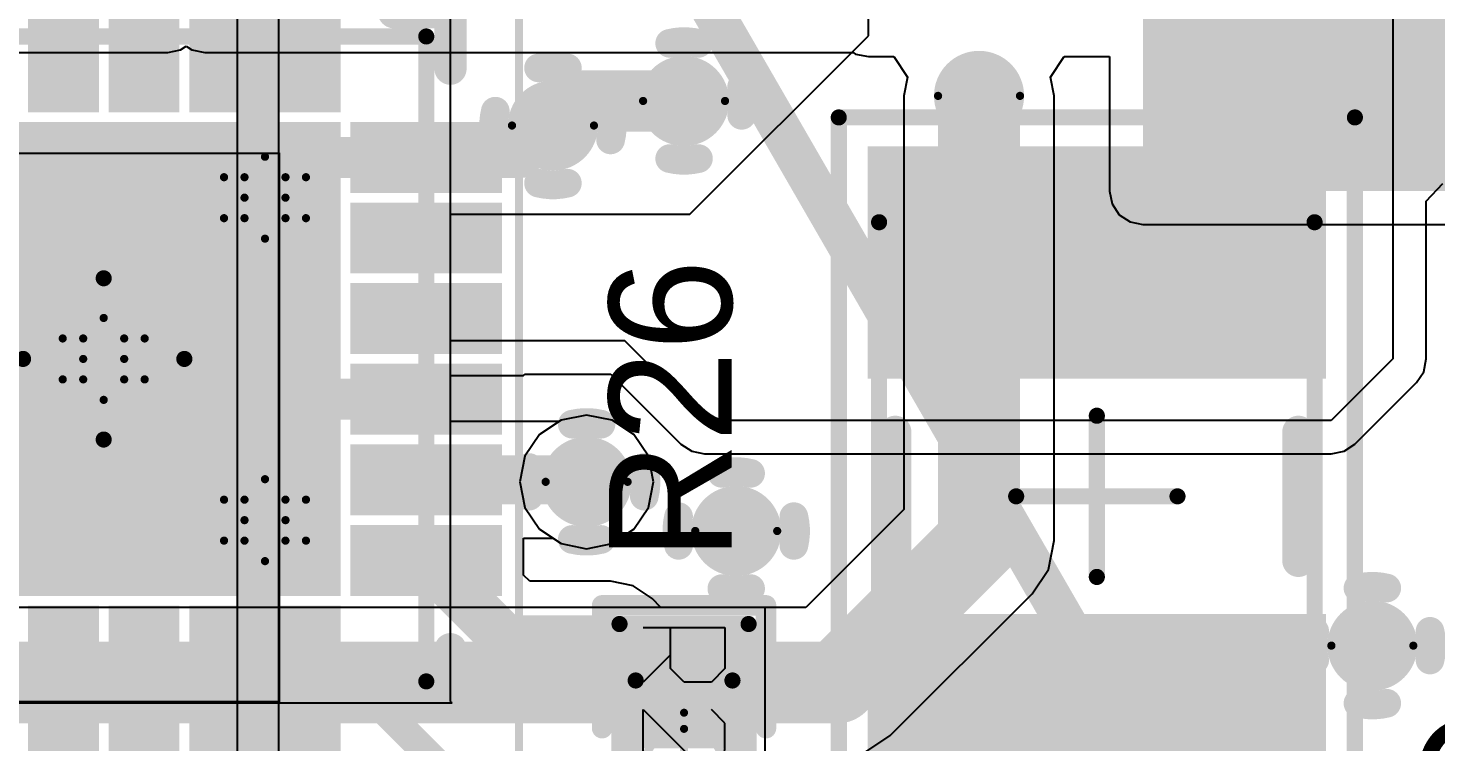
# Model space of a CAD drawing. Header units: millimetres. Extents: x 1.5 to 19.4, y 0 to 11.5.
# Drawn here: x 7.7813 to 8.1249, y 8.2245 to 8.3988 of the extents above; entities that cross this region are included whole.
import ezdxf

# ---------------------------------------------------------------- set-up
doc = ezdxf.new("R2010")
doc.units = ezdxf.units.MM
doc.header["$MEASUREMENT"] = 0
for name, color, linetype in [('BottomLayer', 5, 'Continuous'), ('DrillDrawing', 1, 'Continuous'), ('InternalPlane1', 76, 'Continuous'), ('InternalPlane2', 16, 'Continuous'), ('Mechanical1', 6, 'Continuous'), ('Mechanical13', 56, 'Continuous'), ('Mechanical15', 56, 'Continuous'), ('Mechanical2', 216, 'Continuous'), ('Mechanical5', 56, 'Continuous'), ('MultiLayer', 9, 'Continuous'), ('TopLayer', 1, 'Continuous'), ('TopOverlay', 2, 'Continuous'), ('TopPaste', 8, 'Continuous'), ('TopSolder', 216, 'Continuous'), ('ViaHoleLayer', 16, 'Continuous')]:
    doc.layers.add(name, color=color, linetype=linetype)

# ---------------------------------------------------------------- blocks, each defined once
blk = doc.blocks.new('WFQFN_24_FAN8841MPX_20')
at = {"layer": 'Mechanical13', "const_width": 0.00394}
for points in [[(-0.07874, 0.07874), (0.07874, 0.07874)], [(-0.07874, -0.07874), (-0.07874, 0.07874)], [(0.07874, -0.07874), (0.07874, 0.07874)], [(-0.07874, -0.07874), (0.07874, -0.07874)]]:
    blk.add_lwpolyline(points, dxfattribs=at)
at = {"layer": 'Mechanical13'}
for points, const_width in [([(-0.07972, 0.07874, 1), (-0.07776, 0.07874, 1)], 0.00197), ([(-0.07972, 0.07874, 1), (-0.07776, 0.07874, 1)], 0.00197), ([(0.07776, 0.07874, 1), (0.07972, 0.07874, 1)], 0.00197), ([(0.07776, 0.07874, 1), (0.07972, 0.07874, 1)], 0.00197), ([(-0.02362, 0.04331, 1), (-0.06299, 0.04331, 1)], 0.00394), ([(-0.06398, 0.04331, 1), (-0.06201, 0.04331, 1)], 0.00197), ([(-0.02461, 0.04331, 1), (-0.02264, 0.04331, 1)], 0.00197), ([(-0.07972, -0.07874, 1), (-0.07776, -0.07874, 1)], 0.00197), ([(-0.07972, -0.07874, 1), (-0.07776, -0.07874, 1)], 0.00197), ([(0.07776, -0.07874, 1), (0.07972, -0.07874, 1)], 0.00197), ([(0.07776, -0.07874, 1), (0.07972, -0.07874, 1)], 0.00197)]:
    blk.add_lwpolyline(points, format="xyb", close=True, dxfattribs=dict(at, const_width=const_width))
at = {"layer": 'Mechanical15'}
for points, const_width in [([(-0.10138, 0.10138), (0.10138, 0.10138)], 0.00197), ([(-0.10138, -0.10138), (-0.10138, 0.10138)], 0.00197), ([(0.10138, -0.10138), (0.10138, 0.10138)], 0.00197), ([(0, -0.01969), (0, 0.01969)], 0.00394), ([(-0.01969, 0), (0.01969, 0)], 0.00394), ([(-0.10138, -0.10138), (0.10138, -0.10138)], 0.00197)]:
    blk.add_lwpolyline(points, dxfattribs=dict(at, const_width=const_width))
for points, const_width in [([(-0.10187, 0.10138, 1), (-0.10089, 0.10138, 1)], 0.000984), ([(-0.10187, 0.10138, 1), (-0.10089, 0.10138, 1)], 0.000984), ([(0.10089, 0.10138, 1), (0.10187, 0.10138, 1)], 0.000984), ([(0.10089, 0.10138, 1), (0.10187, 0.10138, 1)], 0.000984), ([(-0.00098, 0.01969, 1), (0.00098, 0.01969, 1)], 0.00197), ([(-0.02067, 0, 1), (-0.0187, 0, 1)], 0.00197), ([(0.0187, 0, 1), (0.02067, 0, 1)], 0.00197), ([(-0.00098, -0.01969, 1), (0.00098, -0.01969, 1)], 0.00197), ([(-0.10187, -0.10138, 1), (-0.10089, -0.10138, 1)], 0.000984), ([(-0.10187, -0.10138, 1), (-0.10089, -0.10138, 1)], 0.000984), ([(0.10089, -0.10138, 1), (0.10187, -0.10138, 1)], 0.000984), ([(0.10089, -0.10138, 1), (0.10187, -0.10138, 1)], 0.000984)]:
    blk.add_lwpolyline(points, format="xyb", close=True, dxfattribs=dict(at, const_width=const_width))
at = {"layer": 'TopLayer'}
for points in [[(-0.05512, 0.06299), (-0.04331, 0.06299), (-0.05512, 0.09449), (-0.04331, 0.09449)], [(-0.03543, 0.06299), (-0.02362, 0.06299), (-0.03543, 0.09449), (-0.02362, 0.09449)], [(-0.01575, 0.06299), (-0.00394, 0.06299), (-0.01575, 0.09449), (-0.00394, 0.09449)], [(0.00394, 0.06299), (0.01575, 0.06299), (0.00394, 0.09449), (0.01575, 0.09449)], [(0.02362, 0.06299), (0.03543, 0.06299), (0.02362, 0.09449), (0.03543, 0.09449)], [(0.04331, 0.06299), (0.05512, 0.06299), (0.04331, 0.09449), (0.05512, 0.09449)], [(-0.06299, 0.04331), (-0.06299, 0.05512), (-0.09449, 0.04331), (-0.09449, 0.05512)], [(-0.05512, -0.05512), (0.05512, -0.05512), (-0.05512, 0.05512), (0.05512, 0.05512)], [(0.09449, 0.04331), (0.09449, 0.05512), (0.06299, 0.04331), (0.06299, 0.05512)], [(-0.06299, 0.02362), (-0.06299, 0.03543), (-0.09449, 0.02362), (-0.09449, 0.03543)], [(0.09449, 0.02362), (0.09449, 0.03543), (0.06299, 0.02362), (0.06299, 0.03543)], [(-0.06299, 0.00394), (-0.06299, 0.01575), (-0.09449, 0.00394), (-0.09449, 0.01575)], [(0.09449, 0.00394), (0.09449, 0.01575), (0.06299, 0.00394), (0.06299, 0.01575)], [(-0.06299, -0.01575), (-0.06299, -0.00394), (-0.09449, -0.01575), (-0.09449, -0.00394)], [(0.09449, -0.01575), (0.09449, -0.00394), (0.06299, -0.01575), (0.06299, -0.00394)], [(-0.06299, -0.03543), (-0.06299, -0.02362), (-0.09449, -0.03543), (-0.09449, -0.02362)], [(0.09449, -0.03543), (0.09449, -0.02362), (0.06299, -0.03543), (0.06299, -0.02362)], [(-0.06299, -0.05512), (-0.06299, -0.04331), (-0.09449, -0.05512), (-0.09449, -0.04331)], [(0.09449, -0.05512), (0.09449, -0.04331), (0.06299, -0.05512), (0.06299, -0.04331)], [(-0.05512, -0.09449), (-0.04331, -0.09449), (-0.05512, -0.06299), (-0.04331, -0.06299)], [(-0.03543, -0.09449), (-0.02362, -0.09449), (-0.03543, -0.06299), (-0.02362, -0.06299)], [(-0.01575, -0.09449), (-0.00394, -0.09449), (-0.01575, -0.06299), (-0.00394, -0.06299)], [(0.00394, -0.09449), (0.01575, -0.09449), (0.00394, -0.06299), (0.01575, -0.06299)], [(0.02362, -0.09449), (0.03543, -0.09449), (0.02362, -0.06299), (0.03543, -0.06299)], [(0.04331, -0.09449), (0.05512, -0.09449), (0.04331, -0.06299), (0.05512, -0.06299)]]:
    blk.add_solid(points, dxfattribs=at)
at = {"layer": 'TopOverlay'}
for points, const_width in [([(-0.10532, 0.07874, 1), (-0.11516, 0.07874, 1)], 0.00984), ([(-0.08661, 0.08465, 1), (-0.08268, 0.08465, 1)], 0.00394), ([(-0.08661, 0.08465, 1), (-0.08268, 0.08465, 1)], 0.00394), ([(-0.07283, 0.08465, 1), (-0.0689, 0.08465, 1)], 0.00394), ([(0.0689, 0.08465, 1), (0.07283, 0.08465, 1)], 0.00394), ([(0.08268, 0.08465, 1), (0.08661, 0.08465, 1)], 0.00394), ([(0.08268, 0.08465, 1), (0.08661, 0.08465, 1)], 0.00394), ([(-0.11762, 0.07874, 1), (-0.1127, 0.07874, 1)], 0.00492), ([(-0.10778, 0.07874, 1), (-0.10285, 0.07874, 1)], 0.00492), ([(-0.08661, 0.07087, 1), (-0.08268, 0.07087, 1)], 0.00394), ([(0.08268, 0.07087, 1), (0.08661, 0.07087, 1)], 0.00394), ([(-0.08661, -0.07087, 1), (-0.08268, -0.07087, 1)], 0.00394), ([(0.08268, -0.07087, 1), (0.08661, -0.07087, 1)], 0.00394), ([(-0.08661, -0.08465, 1), (-0.08268, -0.08465, 1)], 0.00394), ([(-0.08661, -0.08465, 1), (-0.08268, -0.08465, 1)], 0.00394), ([(-0.07283, -0.08465, 1), (-0.0689, -0.08465, 1)], 0.00394), ([(0.0689, -0.08465, 1), (0.07283, -0.08465, 1)], 0.00394), ([(0.08268, -0.08465, 1), (0.08661, -0.08465, 1)], 0.00394), ([(0.08268, -0.08465, 1), (0.08661, -0.08465, 1)], 0.00394)]:
    blk.add_lwpolyline(points, format="xyb", close=True, dxfattribs=dict(at, const_width=const_width))
at = {"layer": 'TopOverlay', "const_width": 0.00787}
for points in [[(-0.08465, 0.08465), (-0.07087, 0.08465)], [(-0.08465, 0.07087), (-0.08465, 0.08465)], [(0.07087, 0.08465), (0.08465, 0.08465)], [(0.08465, 0.07087), (0.08465, 0.08465)], [(-0.08465, -0.08465), (-0.08465, -0.07087)], [(0.08465, -0.08465), (0.08465, -0.07087)], [(-0.08465, -0.08465), (-0.07087, -0.08465)], [(0.07087, -0.08465), (0.08465, -0.08465)]]:
    blk.add_lwpolyline(points, dxfattribs=at)
at = {"layer": 'TopPaste'}
for points in [[(-0.05512, 0.06299), (-0.04331, 0.06299), (-0.05512, 0.09449), (-0.04331, 0.09449)], [(-0.03543, 0.06299), (-0.02362, 0.06299), (-0.03543, 0.09449), (-0.02362, 0.09449)], [(-0.01575, 0.06299), (-0.00394, 0.06299), (-0.01575, 0.09449), (-0.00394, 0.09449)], [(0.00394, 0.06299), (0.01575, 0.06299), (0.00394, 0.09449), (0.01575, 0.09449)], [(0.02362, 0.06299), (0.03543, 0.06299), (0.02362, 0.09449), (0.03543, 0.09449)], [(0.04331, 0.06299), (0.05512, 0.06299), (0.04331, 0.09449), (0.05512, 0.09449)], [(-0.06299, 0.04331), (-0.06299, 0.05512), (-0.09449, 0.04331), (-0.09449, 0.05512)], [(-0.05512, -0.05512), (0.05512, -0.05512), (-0.05512, 0.05512), (0.05512, 0.05512)], [(0.09449, 0.04331), (0.09449, 0.05512), (0.06299, 0.04331), (0.06299, 0.05512)], [(-0.06299, 0.02362), (-0.06299, 0.03543), (-0.09449, 0.02362), (-0.09449, 0.03543)], [(0.09449, 0.02362), (0.09449, 0.03543), (0.06299, 0.02362), (0.06299, 0.03543)], [(-0.06299, 0.00394), (-0.06299, 0.01575), (-0.09449, 0.00394), (-0.09449, 0.01575)], [(0.09449, 0.00394), (0.09449, 0.01575), (0.06299, 0.00394), (0.06299, 0.01575)], [(-0.06299, -0.01575), (-0.06299, -0.00394), (-0.09449, -0.01575), (-0.09449, -0.00394)], [(0.09449, -0.01575), (0.09449, -0.00394), (0.06299, -0.01575), (0.06299, -0.00394)], [(-0.06299, -0.03543), (-0.06299, -0.02362), (-0.09449, -0.03543), (-0.09449, -0.02362)], [(0.09449, -0.03543), (0.09449, -0.02362), (0.06299, -0.03543), (0.06299, -0.02362)], [(-0.06299, -0.05512), (-0.06299, -0.04331), (-0.09449, -0.05512), (-0.09449, -0.04331)], [(0.09449, -0.05512), (0.09449, -0.04331), (0.06299, -0.05512), (0.06299, -0.04331)], [(-0.05512, -0.09449), (-0.04331, -0.09449), (-0.05512, -0.06299), (-0.04331, -0.06299)], [(-0.03543, -0.09449), (-0.02362, -0.09449), (-0.03543, -0.06299), (-0.02362, -0.06299)], [(-0.01575, -0.09449), (-0.00394, -0.09449), (-0.01575, -0.06299), (-0.00394, -0.06299)], [(0.00394, -0.09449), (0.01575, -0.09449), (0.00394, -0.06299), (0.01575, -0.06299)], [(0.02362, -0.09449), (0.03543, -0.09449), (0.02362, -0.06299), (0.03543, -0.06299)], [(0.04331, -0.09449), (0.05512, -0.09449), (0.04331, -0.06299), (0.05512, -0.06299)]]:
    blk.add_solid(points, dxfattribs=at)
at = {"layer": 'TopSolder'}
for points in [[(-0.05787, 0.06024), (-0.04055, 0.06024), (-0.05787, 0.09724), (-0.04055, 0.09724)], [(-0.03819, 0.06024), (-0.02087, 0.06024), (-0.03819, 0.09724), (-0.02087, 0.09724)], [(-0.0185, 0.06024), (-0.00118, 0.06024), (-0.0185, 0.09724), (-0.00118, 0.09724)], [(0.00118, 0.06024), (0.0185, 0.06024), (0.00118, 0.09724), (0.0185, 0.09724)], [(0.02087, 0.06024), (0.03819, 0.06024), (0.02087, 0.09724), (0.03819, 0.09724)], [(0.04055, 0.06024), (0.05787, 0.06024), (0.04055, 0.09724), (0.05787, 0.09724)], [(-0.06024, 0.04055), (-0.06024, 0.05787), (-0.09724, 0.04055), (-0.09724, 0.05787)], [(-0.05787, -0.05787), (0.05787, -0.05787), (-0.05787, 0.05787), (0.05787, 0.05787)], [(0.09724, 0.04055), (0.09724, 0.05787), (0.06024, 0.04055), (0.06024, 0.05787)], [(-0.06024, 0.02087), (-0.06024, 0.03819), (-0.09724, 0.02087), (-0.09724, 0.03819)], [(0.09724, 0.02087), (0.09724, 0.03819), (0.06024, 0.02087), (0.06024, 0.03819)], [(-0.06024, 0.00118), (-0.06024, 0.0185), (-0.09724, 0.00118), (-0.09724, 0.0185)], [(0.09724, 0.00118), (0.09724, 0.0185), (0.06024, 0.00118), (0.06024, 0.0185)], [(-0.06024, -0.0185), (-0.06024, -0.00118), (-0.09724, -0.0185), (-0.09724, -0.00118)], [(0.09724, -0.0185), (0.09724, -0.00118), (0.06024, -0.0185), (0.06024, -0.00118)], [(-0.06024, -0.03819), (-0.06024, -0.02087), (-0.09724, -0.03819), (-0.09724, -0.02087)], [(0.09724, -0.03819), (0.09724, -0.02087), (0.06024, -0.03819), (0.06024, -0.02087)], [(-0.06024, -0.05787), (-0.06024, -0.04055), (-0.09724, -0.05787), (-0.09724, -0.04055)], [(0.09724, -0.05787), (0.09724, -0.04055), (0.06024, -0.05787), (0.06024, -0.04055)], [(-0.05787, -0.09724), (-0.04055, -0.09724), (-0.05787, -0.06024), (-0.04055, -0.06024)], [(-0.03819, -0.09724), (-0.02087, -0.09724), (-0.03819, -0.06024), (-0.02087, -0.06024)], [(-0.0185, -0.09724), (-0.00118, -0.09724), (-0.0185, -0.06024), (-0.00118, -0.06024)], [(0.00118, -0.09724), (0.0185, -0.09724), (0.00118, -0.06024), (0.0185, -0.06024)], [(0.02087, -0.09724), (0.03819, -0.09724), (0.02087, -0.06024), (0.03819, -0.06024)], [(0.04055, -0.09724), (0.05787, -0.09724), (0.04055, -0.06024), (0.05787, -0.06024)]]:
    blk.add_solid(points, dxfattribs=at)
blk = doc.blocks.new('0402_25')
at = {"layer": 'Mechanical1'}
for p, q in [((-0.03457, -0.01), (-0.03457, 0.00999)), ((-0.03457, 0.00999), (-0.02457, 0.00999)), ((-0.02457, 0.00999), (-0.02124, 0.00666)), ((-0.01124, 0.00999), (-0.01457, 0.00666)), ((-0.00458, 0.00999), (-0.01124, 0.00999)), ((-0.00124, 0.00666), (-0.00458, 0.00999)), ((0.01875, 0.00999), (0.01208, 0.00666)), ((-0.02124, 0.00666), (-0.02124, 0)), ((-0.00124, 0.00333), (-0.00124, 0.00666)), ((0.01208, 0.00666), (0.00542, 0)), ((-0.01457, -0.01), (-0.00124, 0.00333)), ((-0.02457, -0.00334), (-0.03457, -0.00334)), ((-0.0279, -0.00334), (-0.02124, -0.01)), ((-0.02124, 0), (-0.02457, -0.00334)), ((0.00542, 0), (0.00542, -0.00667)), ((0.01542, 0), (0.00542, 0)), ((0.01875, -0.00334), (0.01542, 0)), ((0.01875, -0.00667), (0.01875, -0.00334)), ((0.00542, -0.00667), (0.00875, -0.01)), ((0.01542, -0.01), (0.01875, -0.00667)), ((-0.00124, -0.01), (-0.01457, -0.01)), ((0.00875, -0.01), (0.01542, -0.01))]:
    blk.add_line(p, q, dxfattribs=at)
at = {"layer": 'Mechanical13', "const_width": 0.00394}
for points in [[(0.02165, 0.01181), (-0.02165, 0.01181)], [(-0.02165, -0.01181), (-0.02165, 0.01181)], [(0.02165, -0.01181), (0.02165, 0.01181)], [(0.02165, -0.01181), (-0.02165, -0.01181)]]:
    blk.add_lwpolyline(points, dxfattribs=at)
at = {"layer": 'Mechanical13', "const_width": 0.00197}
for points in [[(-0.02264, 0.01181, 1), (-0.02067, 0.01181, 1)], [(-0.02264, 0.01181, 1), (-0.02067, 0.01181, 1)], [(0.02067, 0.01181, 1), (0.02264, 0.01181, 1)], [(0.02067, 0.01181, 1), (0.02264, 0.01181, 1)], [(-0.02264, -0.01181, 1), (-0.02067, -0.01181, 1)], [(-0.02264, -0.01181, 1), (-0.02067, -0.01181, 1)], [(0.02067, -0.01181, 1), (0.02264, -0.01181, 1)], [(0.02067, -0.01181, 1), (0.02264, -0.01181, 1)]]:
    blk.add_lwpolyline(points, format="xyb", close=True, dxfattribs=at)
at = {"layer": 'Mechanical15'}
for points, const_width in [([(0.03543, 0.01575), (-0.03543, 0.01575)], 0.00394), ([(-0.03543, -0.01575), (-0.03543, 0.01575)], 0.00394), ([(0.03543, -0.01575), (0.03543, 0.01575)], 0.00394), ([(0, -0.01378), (0, 0.01378)], 0.00197), ([(0.01378, 0), (-0.01378, 0)], 0.00197), ([(0.03543, -0.01575), (-0.03543, -0.01575)], 0.00394)]:
    blk.add_lwpolyline(points, dxfattribs=dict(at, const_width=const_width))
for points, const_width in [([(-0.03642, 0.01575, 1), (-0.03445, 0.01575, 1)], 0.00197), ([(-0.03642, 0.01575, 1), (-0.03445, 0.01575, 1)], 0.00197), ([(0.03445, 0.01575, 1), (0.03642, 0.01575, 1)], 0.00197), ([(0.03445, 0.01575, 1), (0.03642, 0.01575, 1)], 0.00197), ([(-0.00049, 0.01378, 1), (0.00049, 0.01378, 1)], 0.000984), ([(0.00984, 0, 1), (-0.00984, 0, 1)], 0.00197), ([(-0.01427, 0, 1), (-0.01329, 0, 1)], 0.000984), ([(-0.01033, 0, 1), (-0.00935, 0, 1)], 0.000984), ([(0.00935, 0, 1), (0.01033, 0, 1)], 0.000984), ([(0.01329, 0, 1), (0.01427, 0, 1)], 0.000984), ([(-0.00049, -0.01378, 1), (0.00049, -0.01378, 1)], 0.000984), ([(-0.03642, -0.01575, 1), (-0.03445, -0.01575, 1)], 0.00197), ([(-0.03642, -0.01575, 1), (-0.03445, -0.01575, 1)], 0.00197), ([(0.03445, -0.01575, 1), (0.03642, -0.01575, 1)], 0.00197), ([(0.03445, -0.01575, 1), (0.03642, -0.01575, 1)], 0.00197)]:
    blk.add_lwpolyline(points, format="xyb", close=True, dxfattribs=dict(at, const_width=const_width))
at = {"layer": 'TopLayer'}
for points in [[(-0.00787, -0.01181), (-0.00787, 0.01181), (-0.0315, -0.01181), (-0.0315, 0.01181)], [(0.0315, -0.01181), (0.0315, 0.01181), (0.00787, -0.01181), (0.00787, 0.01181)]]:
    blk.add_solid(points, dxfattribs=at)
at = {"layer": 'TopOverlay', "const_width": 0.005}
for points in [[(-0.01, 0.02), (-0.04, 0.02)], [(-0.04, -0.02), (-0.04, 0.02)], [(0.04, 0.02), (0.01, 0.02)], [(0.04, -0.02), (0.04, 0.02)], [(-0.01, -0.02), (-0.04, -0.02)], [(0.04, -0.02), (0.01, -0.02)]]:
    blk.add_lwpolyline(points, dxfattribs=at)
at = {"layer": 'TopOverlay', "const_width": 0.0025}
for points in [[(-0.04125, 0.02, 1), (-0.03875, 0.02, 1)], [(-0.04125, 0.02, 1), (-0.03875, 0.02, 1)], [(-0.01125, 0.02, 1), (-0.00875, 0.02, 1)], [(0.00875, 0.02, 1), (0.01125, 0.02, 1)], [(0.03875, 0.02, 1), (0.04125, 0.02, 1)], [(0.03875, 0.02, 1), (0.04125, 0.02, 1)], [(-0.04125, -0.02, 1), (-0.03875, -0.02, 1)], [(-0.04125, -0.02, 1), (-0.03875, -0.02, 1)], [(-0.01125, -0.02, 1), (-0.00875, -0.02, 1)], [(0.00875, -0.02, 1), (0.01125, -0.02, 1)], [(0.03875, -0.02, 1), (0.04125, -0.02, 1)], [(0.03875, -0.02, 1), (0.04125, -0.02, 1)]]:
    blk.add_lwpolyline(points, format="xyb", close=True, dxfattribs=at)
at = {"layer": 'TopPaste'}
for points in [[(-0.00787, -0.01181), (-0.00787, 0.01181), (-0.0315, -0.01181), (-0.0315, 0.01181)], [(0.0315, -0.01181), (0.0315, 0.01181), (0.00787, -0.01181), (0.00787, 0.01181)]]:
    blk.add_solid(points, dxfattribs=at)
at = {"layer": 'TopSolder'}
for points in [[(-0.00512, -0.01457), (-0.00512, 0.01457), (-0.03425, -0.01457), (-0.03425, 0.01457)], [(0.03425, -0.01457), (0.03425, 0.01457), (0.00512, -0.01457), (0.00512, 0.01457)]]:
    blk.add_solid(points, dxfattribs=at)
blk = doc.blocks.new('C1210_N_30')
at = {"layer": 'Mechanical13', "const_width": 0.00394}
for points in [[(-0.06693, 0.05315), (-0.06693, -0.05315)], [(-0.06693, 0.05315), (0.06693, 0.05315)], [(0.06693, 0.05315), (0.06693, -0.05315)], [(-0.06693, -0.05315), (0.06693, -0.05315)]]:
    blk.add_lwpolyline(points, dxfattribs=at)
at = {"layer": 'Mechanical13', "const_width": 0.00197}
for points in [[(-0.06791, 0.05315, 1), (-0.06594, 0.05315, 1)], [(-0.06791, 0.05315, 1), (-0.06594, 0.05315, 1)], [(0.06594, 0.05315, 1), (0.06791, 0.05315, 1)], [(0.06594, 0.05315, 1), (0.06791, 0.05315, 1)], [(-0.06791, -0.05315, 1), (-0.06594, -0.05315, 1)], [(-0.06791, -0.05315, 1), (-0.06594, -0.05315, 1)], [(0.06594, -0.05315, 1), (0.06791, -0.05315, 1)], [(0.06594, -0.05315, 1), (0.06791, -0.05315, 1)]]:
    blk.add_lwpolyline(points, format="xyb", close=True, dxfattribs=at)
at = {"layer": 'Mechanical15', "const_width": 0.00394}
for points in [[(-0.09252, 0.06299), (-0.09252, -0.06299)], [(-0.09252, 0.06299), (0.09252, 0.06299)], [(0.09252, 0.06299), (0.09252, -0.06299)], [(0, 0.01969), (0, -0.01969)], [(-0.01969, 0), (0.01969, 0)], [(-0.09252, -0.06299), (0.09252, -0.06299)]]:
    blk.add_lwpolyline(points, dxfattribs=at)
at = {"layer": 'Mechanical15', "const_width": 0.00197}
for points in [[(-0.0935, 0.06299, 1), (-0.09154, 0.06299, 1)], [(-0.0935, 0.06299, 1), (-0.09154, 0.06299, 1)], [(0.09154, 0.06299, 1), (0.0935, 0.06299, 1)], [(0.09154, 0.06299, 1), (0.0935, 0.06299, 1)], [(-0.00098, 0.01969, 1), (0.00098, 0.01969, 1)], [(-0.02067, 0, 1), (-0.0187, 0, 1)], [(0.0187, 0, 1), (0.02067, 0, 1)], [(-0.00098, -0.01969, 1), (0.00098, -0.01969, 1)], [(-0.0935, -0.06299, 1), (-0.09154, -0.06299, 1)], [(-0.0935, -0.06299, 1), (-0.09154, -0.06299, 1)], [(0.09154, -0.06299, 1), (0.0935, -0.06299, 1)], [(0.09154, -0.06299, 1), (0.0935, -0.06299, 1)]]:
    blk.add_lwpolyline(points, format="xyb", close=True, dxfattribs=at)
at = {"layer": 'TopLayer'}
for points in [[(-0.0315, -0.05315), (-0.0315, 0.05315), (-0.08268, -0.05315), (-0.08268, 0.05315)], [(0.08268, -0.05315), (0.08268, 0.05315), (0.0315, -0.05315), (0.0315, 0.05315)]]:
    blk.add_solid(points, dxfattribs=at)
at = {"layer": 'TopOverlay', "const_width": 0.00787}
for points in [[(-0.01575, 0.04921), (0.01575, 0.04921)], [(-0.01575, -0.04921), (0.01575, -0.04921)]]:
    blk.add_lwpolyline(points, dxfattribs=at)
at = {"layer": 'TopOverlay', "const_width": 0.00394}
for points in [[(-0.01772, 0.04921, 1), (-0.01378, 0.04921, 1)], [(0.01378, 0.04921, 1), (0.01772, 0.04921, 1)], [(-0.01772, -0.04921, 1), (-0.01378, -0.04921, 1)], [(0.01378, -0.04921, 1), (0.01772, -0.04921, 1)]]:
    blk.add_lwpolyline(points, format="xyb", close=True, dxfattribs=at)
at = {"layer": 'TopPaste'}
for points in [[(-0.0315, -0.05315), (-0.0315, 0.05315), (-0.08268, -0.05315), (-0.08268, 0.05315)], [(0.08268, -0.05315), (0.08268, 0.05315), (0.0315, -0.05315), (0.0315, 0.05315)]]:
    blk.add_solid(points, dxfattribs=at)
at = {"layer": 'TopSolder'}
for points in [[(-0.02874, -0.05591), (-0.02874, 0.05591), (-0.08543, -0.05591), (-0.08543, 0.05591)], [(0.08543, -0.05591), (0.08543, 0.05591), (0.02874, -0.05591), (0.02874, 0.05591)]]:
    blk.add_solid(points, dxfattribs=at)

msp = doc.modelspace()

# ---------------------------------------------------------------- linework, layer by layer
at = {"layer": 'BottomLayer'}
for p, q in [((7.81854, 8.39344), (7.81992, 8.39436)), ((7.81992, 8.39436), (7.8213, 8.39344)), ((7.69642, 8.39282), (7.81542, 8.39282)), ((7.81542, 8.39282), (7.81854, 8.39344)), ((7.8213, 8.39344), (7.82442, 8.39282)), ((7.82442, 8.39282), (7.98273, 8.39282)), ((7.98273, 8.39282), (7.9833, 8.39244)), ((7.9833, 8.39244), (7.98642, 8.39182)), ((7.98642, 8.39182), (7.99263, 8.39182)), ((7.99263, 8.39182), (7.99598, 8.38682)), ((8.03085, 8.38682), (8.03421, 8.39182)), ((8.03421, 8.39182), (8.04526, 8.39182)), ((8.04526, 8.39182), (8.04526, 8.35898)), ((7.99598, 8.38682), (7.99506, 8.38222)), ((8.03177, 8.38222), (8.03085, 8.38682)), ((7.99506, 8.38222), (7.99506, 8.28123)), ((8.03177, 8.27362), (8.03177, 8.38222)), ((8.04526, 8.35898), (8.04588, 8.35586)), ((8.04588, 8.35586), (8.04765, 8.35321)), ((8.04765, 8.35321), (8.0503, 8.35144)), ((8.0503, 8.35144), (8.05342, 8.35082)), ((8.05342, 8.35082), (8.21942, 8.35082)), ((7.91139, 8.30305), (7.9061, 8.29951)), ((7.91764, 8.30429), (7.91139, 8.30305)), ((7.92388, 8.30305), (7.91764, 8.30429)), ((7.92917, 8.29951), (7.92388, 8.30305)), ((7.9061, 8.29951), (7.90257, 8.29422)), ((7.93271, 8.29422), (7.92917, 8.29951)), ((7.90257, 8.29422), (7.90132, 8.28798)), ((7.93395, 8.28798), (7.93271, 8.29422)), ((7.90132, 8.28798), (7.90257, 8.28173)), ((7.93271, 8.28173), (7.93395, 8.28798)), ((7.90257, 8.28173), (7.9061, 8.27644)), ((7.92917, 8.27644), (7.93271, 8.28173)), ((7.99506, 8.28123), (7.97117, 8.25733)), ((7.9061, 8.27644), (7.91139, 8.2729)), ((7.92388, 8.2729), (7.92917, 8.27644)), ((7.91139, 8.2729), (7.91764, 8.27166)), ((7.91764, 8.27166), (7.92388, 8.2729)), ((8.03037, 8.2666), (8.03177, 8.27362)), ((8.02639, 8.26065), (8.03037, 8.2666)), ((7.99175, 8.226), (8.02639, 8.26065)), ((7.97117, 8.25733), (7.75146, 8.25733)), ((7.98579, 8.22202), (7.99175, 8.226))]:
    msp.add_line(p, q, dxfattribs=at)
at = {"layer": 'BottomLayer', "const_width": 0.02}
for points in [[(8.01342, 8.27362), (8.01342, 8.38222)], [(7.97877, 8.23898), (8.01342, 8.27362)], [(7.74386, 8.23898), (7.97877, 8.23898)]]:
    msp.add_lwpolyline(points, dxfattribs=at)
at = {"layer": 'BottomLayer'}
for points, const_width in [([(8.00842, 8.38222, 1), (8.01842, 8.38222, 1)], 0.01), ([(7.93742, 8.38098, 1), (7.94542, 8.38098, 1)], 0.008), ([(8.00942, 8.38222, 1), (8.01742, 8.38222, 1)], 0.008), ([(7.90542, 8.37498, 1), (7.91342, 8.37498, 1)], 0.008), ([(7.91364, 8.28798, 1), (7.92164, 8.28798, 1)], 0.008), ([(7.95015, 8.27598, 1), (7.95815, 8.27598, 1)], 0.008), ([(8.00842, 8.27362, 1), (8.01842, 8.27362, 1)], 0.01), ([(8.00842, 8.27362, 1), (8.01842, 8.27362, 1)], 0.01), ([(8.10542, 8.24798, 1), (8.11342, 8.24798, 1)], 0.008), ([(7.97377, 8.23898, 1), (7.98377, 8.23898, 1)], 0.01), ([(7.97377, 8.23898, 1), (7.98377, 8.23898, 1)], 0.01)]:
    msp.add_lwpolyline(points, format="xyb", close=True, dxfattribs=dict(at, const_width=const_width))
msp.add_solid([(8.05342, 8.35898), (8.21942, 8.35898), (8.05342, 8.50498), (8.21942, 8.50498)], dxfattribs=at)
at = {"layer": 'DrillDrawing'}
for points, const_width in [([(7.95142, 8.38098, 1), (7.93142, 8.38098, 1)], 0.002), ([(8.02342, 8.38222, 1), (8.00342, 8.38222, 1)], 0.002), ([(7.91942, 8.37498, 1), (7.89942, 8.37498, 1)], 0.002), ([(7.93092, 8.38098, 1), (7.93192, 8.38098, 1)], 0.001), ([(7.95092, 8.38098, 1), (7.95192, 8.38098, 1)], 0.001), ([(8.00292, 8.38222, 1), (8.00392, 8.38222, 1)], 0.001), ([(8.02292, 8.38222, 1), (8.02392, 8.38222, 1)], 0.001), ([(7.89892, 8.37498, 1), (7.89992, 8.37498, 1)], 0.001), ([(7.91892, 8.37498, 1), (7.91992, 8.37498, 1)], 0.001), ([(7.83863, 8.36736, 1), (7.83963, 8.36736, 1)], 0.001), ([(7.83863, 8.36736, 1), (7.83963, 8.36736, 1)], 0.001), ([(7.82863, 8.36236, 1), (7.82963, 8.36236, 1)], 0.001), ([(7.82863, 8.36236, 1), (7.82963, 8.36236, 1)], 0.001), ([(7.83363, 8.36236, 1), (7.83463, 8.36236, 1)], 0.001), ([(7.83363, 8.36236, 1), (7.83463, 8.36236, 1)], 0.001), ([(7.84363, 8.36236, 1), (7.84463, 8.36236, 1)], 0.001), ([(7.84363, 8.36236, 1), (7.84463, 8.36236, 1)], 0.001), ([(7.84863, 8.36236, 1), (7.84963, 8.36236, 1)], 0.001), ([(7.84863, 8.36236, 1), (7.84963, 8.36236, 1)], 0.001), ([(7.83363, 8.35736, 1), (7.83463, 8.35736, 1)], 0.001), ([(7.83363, 8.35736, 1), (7.83463, 8.35736, 1)], 0.001), ([(7.84363, 8.35736, 1), (7.84463, 8.35736, 1)], 0.001), ([(7.84363, 8.35736, 1), (7.84463, 8.35736, 1)], 0.001), ([(7.82863, 8.35236, 1), (7.82963, 8.35236, 1)], 0.001), ([(7.82863, 8.35236, 1), (7.82963, 8.35236, 1)], 0.001), ([(7.83363, 8.35236, 1), (7.83463, 8.35236, 1)], 0.001), ([(7.83363, 8.35236, 1), (7.83463, 8.35236, 1)], 0.001), ([(7.84363, 8.35236, 1), (7.84463, 8.35236, 1)], 0.001), ([(7.84363, 8.35236, 1), (7.84463, 8.35236, 1)], 0.001), ([(7.84863, 8.35236, 1), (7.84963, 8.35236, 1)], 0.001), ([(7.84863, 8.35236, 1), (7.84963, 8.35236, 1)], 0.001), ([(7.83863, 8.34736, 1), (7.83963, 8.34736, 1)], 0.001), ([(7.83863, 8.34736, 1), (7.83963, 8.34736, 1)], 0.001), ([(7.79926, 8.32799, 1), (7.80026, 8.32799, 1)], 0.001), ([(7.79926, 8.32799, 1), (7.80026, 8.32799, 1)], 0.001), ([(7.78926, 8.32299, 1), (7.79026, 8.32299, 1)], 0.001), ([(7.78926, 8.32299, 1), (7.79026, 8.32299, 1)], 0.001), ([(7.79426, 8.32299, 1), (7.79526, 8.32299, 1)], 0.001), ([(7.79426, 8.32299, 1), (7.79526, 8.32299, 1)], 0.001), ([(7.80426, 8.32299, 1), (7.80526, 8.32299, 1)], 0.001), ([(7.80426, 8.32299, 1), (7.80526, 8.32299, 1)], 0.001), ([(7.80926, 8.32299, 1), (7.81026, 8.32299, 1)], 0.001), ([(7.80926, 8.32299, 1), (7.81026, 8.32299, 1)], 0.001), ([(7.79426, 8.31799, 1), (7.79526, 8.31799, 1)], 0.001), ([(7.79426, 8.31799, 1), (7.79526, 8.31799, 1)], 0.001), ([(7.80426, 8.31799, 1), (7.80526, 8.31799, 1)], 0.001), ([(7.80426, 8.31799, 1), (7.80526, 8.31799, 1)], 0.001), ([(7.78926, 8.31299, 1), (7.79026, 8.31299, 1)], 0.001), ([(7.78926, 8.31299, 1), (7.79026, 8.31299, 1)], 0.001), ([(7.79426, 8.31299, 1), (7.79526, 8.31299, 1)], 0.001), ([(7.79426, 8.31299, 1), (7.79526, 8.31299, 1)], 0.001), ([(7.80426, 8.31299, 1), (7.80526, 8.31299, 1)], 0.001), ([(7.80426, 8.31299, 1), (7.80526, 8.31299, 1)], 0.001), ([(7.80926, 8.31299, 1), (7.81026, 8.31299, 1)], 0.001), ([(7.80926, 8.31299, 1), (7.81026, 8.31299, 1)], 0.001), ([(7.79926, 8.30799, 1), (7.80026, 8.30799, 1)], 0.001), ([(7.79926, 8.30799, 1), (7.80026, 8.30799, 1)], 0.001), ([(7.92764, 8.28798, 1), (7.90764, 8.28798, 1)], 0.002), ([(7.83863, 8.28862, 1), (7.83963, 8.28862, 1)], 0.001), ([(7.83863, 8.28862, 1), (7.83963, 8.28862, 1)], 0.001), ([(7.90714, 8.28798, 1), (7.90814, 8.28798, 1)], 0.001), ([(7.92714, 8.28798, 1), (7.92814, 8.28798, 1)], 0.001), ([(7.82863, 8.28362, 1), (7.82963, 8.28362, 1)], 0.001), ([(7.82863, 8.28362, 1), (7.82963, 8.28362, 1)], 0.001), ([(7.83363, 8.28362, 1), (7.83463, 8.28362, 1)], 0.001), ([(7.83363, 8.28362, 1), (7.83463, 8.28362, 1)], 0.001), ([(7.84363, 8.28362, 1), (7.84463, 8.28362, 1)], 0.001), ([(7.84363, 8.28362, 1), (7.84463, 8.28362, 1)], 0.001), ([(7.84863, 8.28362, 1), (7.84963, 8.28362, 1)], 0.001), ([(7.84863, 8.28362, 1), (7.84963, 8.28362, 1)], 0.001), ([(7.96415, 8.27598, 1), (7.94415, 8.27598, 1)], 0.002), ([(7.83363, 8.27862, 1), (7.83463, 8.27862, 1)], 0.001), ([(7.83363, 8.27862, 1), (7.83463, 8.27862, 1)], 0.001), ([(7.84363, 8.27862, 1), (7.84463, 8.27862, 1)], 0.001), ([(7.84363, 8.27862, 1), (7.84463, 8.27862, 1)], 0.001), ([(7.82863, 8.27362, 1), (7.82963, 8.27362, 1)], 0.001), ([(7.82863, 8.27362, 1), (7.82963, 8.27362, 1)], 0.001), ([(7.83363, 8.27362, 1), (7.83463, 8.27362, 1)], 0.001), ([(7.83363, 8.27362, 1), (7.83463, 8.27362, 1)], 0.001), ([(7.84363, 8.27362, 1), (7.84463, 8.27362, 1)], 0.001), ([(7.84363, 8.27362, 1), (7.84463, 8.27362, 1)], 0.001), ([(7.84863, 8.27362, 1), (7.84963, 8.27362, 1)], 0.001), ([(7.84863, 8.27362, 1), (7.84963, 8.27362, 1)], 0.001), ([(7.94365, 8.27598, 1), (7.94465, 8.27598, 1)], 0.001), ([(7.96365, 8.27598, 1), (7.96465, 8.27598, 1)], 0.001), ([(7.83863, 8.26862, 1), (7.83963, 8.26862, 1)], 0.001), ([(7.83863, 8.26862, 1), (7.83963, 8.26862, 1)], 0.001), ([(8.11942, 8.24798, 1), (8.09942, 8.24798, 1)], 0.002), ([(8.09892, 8.24798, 1), (8.09992, 8.24798, 1)], 0.001), ([(8.11892, 8.24798, 1), (8.11992, 8.24798, 1)], 0.001)]:
    msp.add_lwpolyline(points, format="xyb", close=True, dxfattribs=dict(at, const_width=const_width))
at = {"layer": 'DrillDrawing', "const_width": 0.002}
for points in [[(7.83413, 8.36236), (7.83913, 8.36736)], [(7.83913, 8.36736), (7.84413, 8.36236)], [(7.82913, 8.36236), (7.83413, 8.35736)], [(7.82913, 8.36236), (7.83413, 8.36236)], [(7.84413, 8.36236), (7.84913, 8.36236)], [(7.84413, 8.35736), (7.84913, 8.36236)], [(7.82913, 8.35236), (7.83413, 8.35736)], [(7.84413, 8.35736), (7.84913, 8.35236)], [(7.82913, 8.35236), (7.83413, 8.35236)], [(7.83413, 8.35236), (7.83913, 8.34736)], [(7.83913, 8.34736), (7.84413, 8.35236)], [(7.84413, 8.35236), (7.84913, 8.35236)], [(7.79476, 8.32299), (7.79976, 8.32799)], [(7.79976, 8.32799), (7.80476, 8.32299)], [(7.78976, 8.32299), (7.79476, 8.31799)], [(7.78976, 8.32299), (7.79476, 8.32299)], [(7.80476, 8.32299), (7.80976, 8.32299)], [(7.80476, 8.31799), (7.80976, 8.32299)], [(7.78976, 8.31299), (7.79476, 8.31799)], [(7.80476, 8.31799), (7.80976, 8.31299)], [(7.78976, 8.31299), (7.79476, 8.31299)], [(7.79476, 8.31299), (7.79976, 8.30799)], [(7.79976, 8.30799), (7.80476, 8.31299)], [(7.80476, 8.31299), (7.80976, 8.31299)], [(7.83413, 8.28362), (7.83913, 8.28862)], [(7.83913, 8.28862), (7.84413, 8.28362)], [(7.82913, 8.28362), (7.83413, 8.27862)], [(7.82913, 8.28362), (7.83413, 8.28362)], [(7.84413, 8.28362), (7.84913, 8.28362)], [(7.84413, 8.27862), (7.84913, 8.28362)], [(7.82913, 8.27362), (7.83413, 8.27862)], [(7.84413, 8.27862), (7.84913, 8.27362)], [(7.82913, 8.27362), (7.83413, 8.27362)], [(7.83413, 8.27362), (7.83913, 8.26862)], [(7.83913, 8.26862), (7.84413, 8.27362)], [(7.84413, 8.27362), (7.84913, 8.27362)]]:
    msp.add_lwpolyline(points, dxfattribs=at)
at = {"layer": 'InternalPlane1', "const_width": 0.007}
for points in [[(7.93791, 8.39505, -0.122785), (7.94493, 8.39505)], [(7.90591, 8.38905, -0.122785), (7.91293, 8.38905)], [(7.92735, 8.37747, -0.122785), (7.92735, 8.38448)], [(7.95549, 8.38448, -0.122785), (7.95549, 8.37747)], [(7.89535, 8.37147, -0.122785), (7.89535, 8.37848)], [(7.92349, 8.37848, -0.122785), (7.92349, 8.37147)], [(7.94493, 8.36691, -0.122785), (7.93791, 8.36691)], [(7.91293, 8.36091, -0.122785), (7.90591, 8.36091)], [(7.95064, 8.29005, -0.122785), (7.95766, 8.29005)], [(7.94008, 8.27247, -0.122785), (7.94008, 8.27948)], [(7.96822, 8.27948, -0.122785), (7.96822, 8.27247)], [(7.95766, 8.26191, -0.122785), (7.95064, 8.26191)], [(8.10591, 8.26205, -0.122785), (8.11293, 8.26205)], [(8.09535, 8.24447, -0.122785), (8.09535, 8.25148)], [(8.12349, 8.25148, -0.122785), (8.12349, 8.24447)], [(8.11293, 8.23391, -0.122785), (8.10591, 8.23391)]]:
    msp.add_lwpolyline(points, format="xyb", dxfattribs=at)
at = {"layer": 'InternalPlane1'}
for points, const_width in [([(7.93616, 8.39505, 1), (7.93966, 8.39505, 1)], 0.0035), ([(7.94318, 8.39505, 1), (7.94668, 8.39505, 1)], 0.0035), ([(7.90416, 8.38905, 1), (7.90766, 8.38905, 1)], 0.0035), ([(7.91118, 8.38905, 1), (7.91468, 8.38905, 1)], 0.0035), ([(8.00792, 8.38222, 1), (8.01892, 8.38222, 1)], 0.011), ([(7.9256, 8.38448, 1), (7.9291, 8.38448, 1)], 0.0035), ([(7.95374, 8.38448, 1), (7.95724, 8.38448, 1)], 0.0035), ([(7.8936, 8.37848, 1), (7.8971, 8.37848, 1)], 0.0035), ([(7.92174, 8.37848, 1), (7.92524, 8.37848, 1)], 0.0035), ([(7.9256, 8.37747, 1), (7.9291, 8.37747, 1)], 0.0035), ([(7.95374, 8.37747, 1), (7.95724, 8.37747, 1)], 0.0035), ([(7.8936, 8.37147, 1), (7.8971, 8.37147, 1)], 0.0035), ([(7.92174, 8.37147, 1), (7.92524, 8.37147, 1)], 0.0035), ([(7.93616, 8.36691, 1), (7.93966, 8.36691, 1)], 0.0035), ([(7.94318, 8.36691, 1), (7.94668, 8.36691, 1)], 0.0035), ([(7.90416, 8.36091, 1), (7.90766, 8.36091, 1)], 0.0035), ([(7.91118, 8.36091, 1), (7.91468, 8.36091, 1)], 0.0035), ([(7.91214, 8.28798, 1), (7.92314, 8.28798, 1)], 0.011), ([(7.94889, 8.29005, 1), (7.95239, 8.29005, 1)], 0.0035), ([(7.95591, 8.29005, 1), (7.95941, 8.29005, 1)], 0.0035), ([(7.93833, 8.27948, 1), (7.94183, 8.27948, 1)], 0.0035), ([(7.96647, 8.27948, 1), (7.96997, 8.27948, 1)], 0.0035), ([(7.93833, 8.27247, 1), (7.94183, 8.27247, 1)], 0.0035), ([(7.96647, 8.27247, 1), (7.96997, 8.27247, 1)], 0.0035), ([(7.94889, 8.26191, 1), (7.95239, 8.26191, 1)], 0.0035), ([(7.95591, 8.26191, 1), (7.95941, 8.26191, 1)], 0.0035), ([(8.10416, 8.26205, 1), (8.10766, 8.26205, 1)], 0.0035), ([(8.11118, 8.26205, 1), (8.11468, 8.26205, 1)], 0.0035), ([(8.0936, 8.25148, 1), (8.0971, 8.25148, 1)], 0.0035), ([(8.12174, 8.25148, 1), (8.12524, 8.25148, 1)], 0.0035), ([(8.0936, 8.24447, 1), (8.0971, 8.24447, 1)], 0.0035), ([(8.12174, 8.24447, 1), (8.12524, 8.24447, 1)], 0.0035), ([(8.10416, 8.23391, 1), (8.10766, 8.23391, 1)], 0.0035), ([(8.11118, 8.23391, 1), (8.11468, 8.23391, 1)], 0.0035)]:
    msp.add_lwpolyline(points, format="xyb", close=True, dxfattribs=dict(at, const_width=const_width))
at = {"layer": 'InternalPlane2'}
for p, q in [((7.83232, 8.76631), (7.83232, 7.88496)), ((7.84252, 7.89367), (7.84252, 8.76842))]:
    msp.add_line(p, q, dxfattribs=at)
at = {"layer": 'InternalPlane2', "const_width": 0.01}
msp.add_lwpolyline([(7.83742, 7.83598), (7.83742, 8.76842)], dxfattribs=at)
at = {"layer": 'InternalPlane2'}
for points, const_width in [([(7.93592, 8.38098, 1), (7.94692, 8.38098, 1)], 0.011), ([(8.00792, 8.38222, 1), (8.01892, 8.38222, 1)], 0.011), ([(7.90392, 8.37498, 1), (7.91492, 8.37498, 1)], 0.011), ([(7.91238, 8.30205, 1), (7.91588, 8.30205, 1)], 0.0035), ([(7.9194, 8.30205, 1), (7.9229, 8.30205, 1)], 0.0035), ([(7.90182, 8.29148, 1), (7.90532, 8.29148, 1)], 0.0035), ([(7.92996, 8.29148, 1), (7.93346, 8.29148, 1)], 0.0035), ([(7.90182, 8.28447, 1), (7.90532, 8.28447, 1)], 0.0035), ([(7.92996, 8.28447, 1), (7.93346, 8.28447, 1)], 0.0035), ([(7.94865, 8.27598, 1), (7.95965, 8.27598, 1)], 0.011), ([(7.91238, 8.27391, 1), (7.91588, 8.27391, 1)], 0.0035), ([(7.9194, 8.27391, 1), (7.9229, 8.27391, 1)], 0.0035), ([(8.10392, 8.24798, 1), (8.11492, 8.24798, 1)], 0.011)]:
    msp.add_lwpolyline(points, format="xyb", close=True, dxfattribs=dict(at, const_width=const_width))
at = {"layer": 'InternalPlane2', "const_width": 0.007}
for points in [[(7.91413, 8.30205, -0.122785), (7.92115, 8.30205)], [(7.90357, 8.28447, -0.122785), (7.90357, 8.29148)], [(7.93171, 8.29148, -0.122785), (7.93171, 8.28447)], [(7.92115, 8.27391, -0.122785), (7.91413, 8.27391)]]:
    msp.add_lwpolyline(points, format="xyb", dxfattribs=at)
at = {"layer": 'Mechanical2', "const_width": 0.01}
msp.add_lwpolyline([(7.82792, 8.61154), (8.16247, 8.03208)], dxfattribs=at)
at = {"layer": 'Mechanical5', "const_width": 0.0005}
for points in [[(7.73634, 8.36817), (7.84264, 8.36817)], [(7.84264, 8.23431), (7.84264, 8.36817)], [(7.73634, 8.23431), (7.84264, 8.23431)]]:
    msp.add_lwpolyline(points, dxfattribs=at)
at = {"layer": 'Mechanical5', "const_width": 0.00025}
for points in [[(7.84251, 8.36817, 1), (7.84276, 8.36817, 1)], [(7.84251, 8.36817, 1), (7.84276, 8.36817, 1)], [(7.84251, 8.23431, 1), (7.84276, 8.23431, 1)], [(7.84251, 8.23431, 1), (7.84276, 8.23431, 1)]]:
    msp.add_lwpolyline(points, format="xyb", close=True, dxfattribs=at)
at = {"layer": 'MultiLayer', "const_width": 0.008}
for points in [[(7.93742, 8.38098, 1), (7.94542, 8.38098, 1)], [(8.00942, 8.38222, 1), (8.01742, 8.38222, 1)], [(7.90542, 8.37498, 1), (7.91342, 8.37498, 1)], [(7.91364, 8.28798, 1), (7.92164, 8.28798, 1)], [(7.95015, 8.27598, 1), (7.95815, 8.27598, 1)], [(8.10542, 8.24798, 1), (8.11342, 8.24798, 1)]]:
    msp.add_lwpolyline(points, format="xyb", close=True, dxfattribs=at)
at = {"layer": 'TopLayer'}
for p, q in [((8.11442, 8.66644), (8.11442, 8.31799)), ((7.98642, 8.39691), (7.98642, 8.49698)), ((7.8844, 8.23436), (7.8844, 8.40264)), ((7.94285, 8.35334), (7.98642, 8.39691)), ((8.12257, 8.35652), (8.1266, 8.36082)), ((8.12257, 8.31799), (8.12257, 8.35652)), ((7.8844, 8.32244), (7.8844, 8.35334)), ((7.8844, 8.35334), (7.94285, 8.35334)), ((7.92695, 8.32244), (7.8844, 8.32244)), ((7.94642, 8.30298), (7.92695, 8.32244)), ((8.11442, 8.31799), (8.0994, 8.30298)), ((8.12195, 8.31487), (8.12257, 8.31799)), ((8.12257, 8.31799), (8.12257, 8.31799)), ((7.8844, 8.30274), (7.8844, 8.31393)), ((7.8844, 8.31393), (7.90224, 8.31393)), ((7.90224, 8.31393), (7.9026, 8.31428)), ((7.90224, 8.31393), (7.90224, 8.31393)), ((7.9026, 8.31428), (7.92357, 8.31428)), ((7.92357, 8.31428), (7.94065, 8.29721)), ((8.10517, 8.29721), (8.12018, 8.31222)), ((8.12018, 8.31222), (8.12195, 8.31487)), ((7.91093, 8.30274), (7.8844, 8.30274)), ((7.91139, 8.30305), (7.91093, 8.30274)), ((7.91764, 8.30429), (7.91139, 8.30305)), ((7.92388, 8.30305), (7.91764, 8.30429)), ((7.92917, 8.29951), (7.92388, 8.30305)), ((8.0994, 8.30298), (7.94642, 8.30298)), ((7.93271, 8.29422), (7.92917, 8.29951)), ((7.94065, 8.29721), (7.9433, 8.29544)), ((7.9433, 8.29544), (7.94642, 8.29482)), ((7.94642, 8.29482), (7.94642, 8.29482)), ((7.94642, 8.29482), (8.0994, 8.29482)), ((8.0994, 8.29482), (8.10252, 8.29544)), ((8.10252, 8.29544), (8.10517, 8.29721)), ((8.10517, 8.29721), (8.10517, 8.29721)), ((7.93395, 8.28798), (7.93271, 8.29422)), ((7.93271, 8.28173), (7.93395, 8.28798)), ((7.92917, 8.27644), (7.93271, 8.28173)), ((7.90224, 8.26522), (7.90224, 8.27419)), ((7.90224, 8.27419), (7.90947, 8.27419)), ((7.90947, 8.27419), (7.91139, 8.2729)), ((7.92388, 8.2729), (7.92917, 8.27644)), ((7.91139, 8.2729), (7.91764, 8.27166)), ((7.91764, 8.27166), (7.92388, 8.2729)), ((7.90377, 8.26369), (7.90224, 8.26522)), ((7.9235, 8.26369), (7.90377, 8.26369)), ((7.92897, 8.26261), (7.9235, 8.26369)), ((7.9235, 8.26369), (7.9235, 8.26369)), ((7.9336, 8.25951), (7.92897, 8.26261)), ((7.93579, 8.25732), (7.9336, 8.25951)), ((7.96123, 8.25732), (7.93579, 8.25732)), ((7.96123, 8.21769), (7.96123, 8.25732)), ((7.71511, 8.23398), (7.88479, 8.23398)), ((7.88479, 8.23398), (7.8844, 8.23436))]:
    msp.add_line(p, q, dxfattribs=at)
for points, const_width in [([(7.90942, 8.37498), (7.91542, 8.38098)], 0.015), ([(7.91542, 8.38098), (7.94142, 8.38098)], 0.015), ([(7.90165, 8.3672), (7.90942, 8.37498)], 0.01), ([(7.83913, 8.35736), (7.84897, 8.3672)], 0.01), ([(7.84897, 8.3672), (7.8785, 8.3672)], 0.01), ([(7.8785, 8.3672), (7.90165, 8.3672)], 0.01), ([(7.76039, 8.35736), (7.79976, 8.31799)], 0.01), ([(7.79976, 8.31799), (7.83913, 8.35736)], 0.01), ([(7.78991, 8.30815), (7.79976, 8.31799)], 0.01), ([(7.79976, 8.31799), (7.8096, 8.30815)], 0.01), ([(7.72102, 8.30815), (7.78991, 8.30815)], 0.01), ([(7.8096, 8.30815), (7.8785, 8.30815)], 0.01), ([(7.8785, 8.28846), (7.91715, 8.28846)], 0.012), ([(7.91715, 8.28846), (7.91764, 8.28798)], 0.012), ([(7.8785, 8.26878), (7.89786, 8.24942)], 0.012), ([(7.89786, 8.24942), (7.9235, 8.24942)], 0.012), ([(7.9235, 8.24942), (7.93542, 8.2375)], 0.012), ([(7.78991, 8.1936), (7.78991, 8.23925)], 0.007), ([(7.8096, 8.2018), (7.8096, 8.23925)], 0.007), ([(7.82928, 8.21782), (7.82928, 8.23925)], 0.007), ([(7.84897, 8.23925), (7.86114, 8.23925)], 0.007), ([(7.86114, 8.23925), (7.90842, 8.19198)], 0.007)]:
    msp.add_lwpolyline(points, dxfattribs=dict(at, const_width=const_width))
for points, const_width in [([(7.91167, 8.38098, 1), (7.91917, 8.38098, 1)], 0.0075), ([(7.91167, 8.38098, 1), (7.91917, 8.38098, 1)], 0.0075), ([(7.93742, 8.38098, 1), (7.94542, 8.38098, 1)], 0.008), ([(7.93767, 8.38098, 1), (7.94517, 8.38098, 1)], 0.0075), ([(8.00942, 8.38222, 1), (8.01742, 8.38222, 1)], 0.008), ([(7.90542, 8.37498, 1), (7.91342, 8.37498, 1)], 0.008), ([(7.90567, 8.37498, 1), (7.91317, 8.37498, 1)], 0.0075), ([(7.90692, 8.37498, 1), (7.91192, 8.37498, 1)], 0.005), ([(7.84647, 8.3672, 1), (7.85147, 8.3672, 1)], 0.005), ([(7.84647, 8.3672, 1), (7.85147, 8.3672, 1)], 0.005), ([(7.876, 8.3672, 1), (7.881, 8.3672, 1)], 0.005), ([(7.876, 8.3672, 1), (7.881, 8.3672, 1)], 0.005), ([(7.89915, 8.3672, 1), (7.90415, 8.3672, 1)], 0.005), ([(7.89915, 8.3672, 1), (7.90415, 8.3672, 1)], 0.005), ([(7.83663, 8.35736, 1), (7.84163, 8.35736, 1)], 0.005), ([(7.83663, 8.35736, 1), (7.84163, 8.35736, 1)], 0.005), ([(7.79726, 8.31799, 1), (7.80226, 8.31799, 1)], 0.005), ([(7.79726, 8.31799, 1), (7.80226, 8.31799, 1)], 0.005), ([(7.79726, 8.31799, 1), (7.80226, 8.31799, 1)], 0.005), ([(7.79726, 8.31799, 1), (7.80226, 8.31799, 1)], 0.005), ([(7.78741, 8.30815, 1), (7.79241, 8.30815, 1)], 0.005), ([(7.78741, 8.30815, 1), (7.79241, 8.30815, 1)], 0.005), ([(7.8071, 8.30815, 1), (7.8121, 8.30815, 1)], 0.005), ([(7.8071, 8.30815, 1), (7.8121, 8.30815, 1)], 0.005), ([(7.876, 8.30815, 1), (7.881, 8.30815, 1)], 0.005), ([(7.8755, 8.28846, 1), (7.8815, 8.28846, 1)], 0.006), ([(7.91364, 8.28798, 1), (7.92164, 8.28798, 1)], 0.008), ([(7.91415, 8.28846, 1), (7.92015, 8.28846, 1)], 0.006), ([(7.91415, 8.28846, 1), (7.92015, 8.28846, 1)], 0.006), ([(7.91464, 8.28798, 1), (7.92064, 8.28798, 1)], 0.006), ([(7.95015, 8.27598, 1), (7.95815, 8.27598, 1)], 0.008), ([(7.8755, 8.26878, 1), (7.8815, 8.26878, 1)], 0.006), ([(7.89486, 8.24942, 1), (7.90086, 8.24942, 1)], 0.006), ([(7.89486, 8.24942, 1), (7.90086, 8.24942, 1)], 0.006), ([(7.9205, 8.24942, 1), (7.9265, 8.24942, 1)], 0.006), ([(7.9205, 8.24942, 1), (7.9265, 8.24942, 1)], 0.006), ([(8.10542, 8.24798, 1), (8.11342, 8.24798, 1)], 0.008), ([(7.93242, 8.2375, 1), (7.93842, 8.2375, 1)], 0.006), ([(7.78816, 8.23925, 1), (7.79166, 8.23925, 1)], 0.0035), ([(7.80785, 8.23925, 1), (7.81135, 8.23925, 1)], 0.0035), ([(7.82753, 8.23925, 1), (7.83103, 8.23925, 1)], 0.0035), ([(7.84722, 8.23925, 1), (7.85072, 8.23925, 1)], 0.0035), ([(7.85939, 8.23925, 1), (7.86289, 8.23925, 1)], 0.0035), ([(7.85939, 8.23925, 1), (7.86289, 8.23925, 1)], 0.0035)]:
    msp.add_lwpolyline(points, format="xyb", close=True, dxfattribs=dict(at, const_width=const_width))
for points in [[(7.81542, 8.39298), (7.81542, 8.43598), (7.80442, 8.39298), (7.80442, 8.43598)], [(7.83542, 8.39298), (7.83542, 8.43098), (7.82342, 8.39298), (7.82342, 8.43098)]]:
    msp.add_solid(points, dxfattribs=at)
at = {"layer": 'ViaHoleLayer', "const_width": 0.004}
for points in [[(7.93942, 8.38098, 1), (7.94342, 8.38098, 1)], [(8.01142, 8.38222, 1), (8.01542, 8.38222, 1)], [(7.90742, 8.37498, 1), (7.91142, 8.37498, 1)], [(7.91564, 8.28798, 1), (7.91964, 8.28798, 1)], [(7.95215, 8.27598, 1), (7.95615, 8.27598, 1)], [(8.10742, 8.24798, 1), (8.11142, 8.24798, 1)]]:
    msp.add_lwpolyline(points, format="xyb", close=True, dxfattribs=at)

# ---------------------------------------------------------------- block references
msp.add_blockref('WFQFN_24_FAN8841MPX_20', (7.79976, 8.31799))
for name, p, rotation in [('C1210_N_30', (8.04217, 8.28444), 90), ('0402_25', (7.94142, 8.21782), 270)]:
    msp.add_blockref(name, p, dxfattribs=dict(rotation=rotation))

# ---------------------------------------------------------------- texts
at = {"layer": 'TopOverlay'}
msp.add_text('R26', height=0.03, rotation=90, dxfattribs=at).set_placement((7.95307, 8.26869))
msp.add_text('C32', height=0.03, dxfattribs=at).set_placement((8.11842, 8.19991))

doc.saveas('drawing.dxf')
